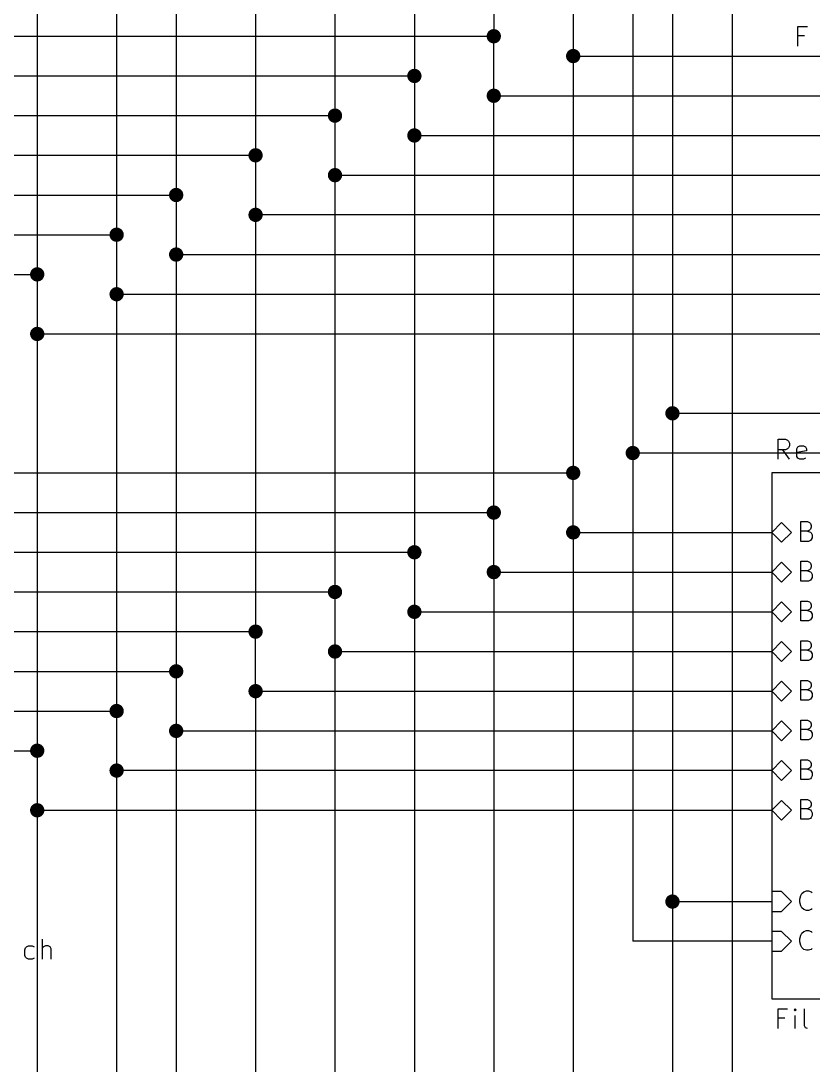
# Model space of a CAD drawing. Extents: x 0.4 to 11.3, y -16.1 to -0.4.
# Drawn here: x 4.609 to 6.604, y -5.942 to -3.311 of the extents above; entities that cross this region are included whole.
import ezdxf

# ---------------------------------------------------------------- set-up
doc = ezdxf.new("R2010")
doc.units = 0
doc.header["$MEASUREMENT"] = 0
for name, color, linetype in [('BROWN2', 54, 'CONTINUOUS'), ('CYAN2', 4, 'CONTINUOUS'), ('GREEN3', 91, 'CONTINUOUS'), ('RED2', 1, 'CONTINUOUS')]:
    doc.layers.add(name, color=color, linetype=linetype)

msp = doc.modelspace()

# ---------------------------------------------------------------- linework, layer by layer
at = {"layer": 'BROWN2', "linetype": 'CONTINUOUS'}
for p, q in [((6.566, -3.3751), (6.566, -3.3251)), ((6.566, -3.3251), (6.5898, -3.3251)), ((6.5827, -3.3489), (6.566, -3.3489)), ((4.6636, -5.6751), (4.6636, -5.6251)), ((4.6184, -5.6513), (4.6208, -5.6465)), ((4.6184, -5.6655), (4.6184, -5.6513)), ((4.6208, -5.6465), (4.6232, -5.6441)), ((4.6232, -5.6441), (4.6279, -5.6417)), ((4.6279, -5.6417), (4.6374, -5.6417)), ((4.6374, -5.6417), (4.6422, -5.6441)), ((4.666, -5.6441), (4.6636, -5.6465)), ((4.6708, -5.6417), (4.666, -5.6441)), ((4.6779, -5.6417), (4.6708, -5.6417)), ((4.6827, -5.6441), (4.6779, -5.6417)), ((4.6851, -5.6489), (4.6827, -5.6441)), ((4.6851, -5.6751), (4.6851, -5.6489)), ((4.6208, -5.6703), (4.6184, -5.6655)), ((4.6232, -5.6727), (4.6208, -5.6703)), ((4.6279, -5.6751), (4.6232, -5.6727)), ((4.6374, -5.6751), (4.6279, -5.6751)), ((4.6422, -5.6727), (4.6374, -5.6751)), ((6.516, -5.8501), (6.516, -5.8001)), ((6.516, -5.8001), (6.5398, -5.8001)), ((6.5589, -5.8001), (6.5565, -5.8024)), ((6.5565, -5.8024), (6.5589, -5.8048)), ((6.5613, -5.8024), (6.5589, -5.8001)), ((6.5589, -5.8001), (6.5589, -5.8048)), ((6.5589, -5.8048), (6.5613, -5.8024)), ((6.5827, -5.8429), (6.5827, -5.8001)), ((6.5327, -5.8239), (6.516, -5.8239)), ((6.5589, -5.8501), (6.5589, -5.8167)), ((6.5851, -5.8477), (6.5827, -5.8429)), ((6.5898, -5.8501), (6.5851, -5.8477))]:
    msp.add_line(p, q, dxfattribs=at)
at = {"layer": 'CYAN2', "linetype": 'CONTINUOUS'}
for p, q in [((6.516, -4.4155), (6.516, -4.3655)), ((6.516, -4.3655), (6.5351, -4.3655)), ((6.5351, -4.3655), (6.5398, -4.3679)), ((6.5351, -4.3917), (6.516, -4.3917)), ((6.5446, -4.4155), (6.5279, -4.3917)), ((6.5398, -4.3893), (6.5351, -4.3917)), ((6.5398, -4.3679), (6.5422, -4.3703)), ((6.5422, -4.387), (6.5398, -4.3893)), ((6.5422, -4.3703), (6.5446, -4.3751)), ((6.5446, -4.3822), (6.5422, -4.387)), ((6.5446, -4.3751), (6.5446, -4.3822)), ((6.5636, -4.3893), (6.566, -4.3846)), ((6.5636, -4.4084), (6.5636, -4.3893)), ((6.566, -4.3846), (6.5708, -4.3822)), ((6.5708, -4.3822), (6.5803, -4.3822)), ((6.5803, -4.3822), (6.5851, -4.3846)), ((6.5851, -4.3846), (6.5874, -4.3893)), ((6.5874, -4.3893), (6.5874, -4.3941)), ((6.5874, -4.3941), (6.5636, -4.3989)), ((6.566, -4.4132), (6.5636, -4.4084)), ((6.5708, -4.4155), (6.566, -4.4132)), ((6.5803, -4.4155), (6.5708, -4.4155)), ((6.5851, -4.4132), (6.5803, -4.4155)), ((6.5, -4.6), (6.525, -4.575)), ((6.525, -4.575), (6.55, -4.6)), ((6.5735, -4.6228), (6.5735, -4.5728)), ((6.5735, -4.5728), (6.5902, -4.5728)), ((6.5902, -4.5728), (6.5949, -4.5752)), ((6.5949, -4.5752), (6.5973, -4.5776)), ((6.525, -4.625), (6.5, -4.6)), ((6.55, -4.6), (6.525, -4.625)), ((6.5902, -4.5966), (6.5735, -4.5966)), ((6.5949, -4.5942), (6.5902, -4.5966)), ((6.5902, -4.5966), (6.5973, -4.599)), ((6.5973, -4.5919), (6.5949, -4.5942)), ((6.5973, -4.5776), (6.5997, -4.5823)), ((6.5997, -4.5871), (6.5973, -4.5919)), ((6.5973, -4.599), (6.5997, -4.6014)), ((6.5997, -4.5823), (6.5997, -4.5871)), ((6.5997, -4.6014), (6.6021, -4.6061)), ((6.5926, -4.6228), (6.5735, -4.6228)), ((6.5973, -4.6204), (6.5926, -4.6228)), ((6.5997, -4.618), (6.5973, -4.6204)), ((6.6021, -4.6133), (6.5997, -4.618)), ((6.6021, -4.6061), (6.6021, -4.6133)), ((6.5, -4.7), (6.525, -4.675)), ((6.525, -4.675), (6.55, -4.7)), ((6.5735, -4.7228), (6.5735, -4.6728)), ((6.5735, -4.6728), (6.5902, -4.6728)), ((6.5902, -4.6728), (6.5949, -4.6752)), ((6.5949, -4.6752), (6.5973, -4.6776)), ((6.5973, -4.6776), (6.5997, -4.6823)), ((6.5997, -4.6823), (6.5997, -4.6871)), ((6.525, -4.725), (6.5, -4.7)), ((6.55, -4.7), (6.525, -4.725)), ((6.5902, -4.6966), (6.5735, -4.6966)), ((6.5949, -4.6942), (6.5902, -4.6966)), ((6.5902, -4.6966), (6.5973, -4.699)), ((6.5973, -4.6919), (6.5949, -4.6942)), ((6.5997, -4.6871), (6.5973, -4.6919)), ((6.5973, -4.699), (6.5997, -4.7014)), ((6.5997, -4.7014), (6.6021, -4.7061)), ((6.6021, -4.7061), (6.6021, -4.7133)), ((6.5926, -4.7228), (6.5735, -4.7228)), ((6.5973, -4.7204), (6.5926, -4.7228)), ((6.5997, -4.718), (6.5973, -4.7204)), ((6.6021, -4.7133), (6.5997, -4.718)), ((6.5, -4.8), (6.525, -4.775)), ((6.525, -4.775), (6.55, -4.8)), ((6.5735, -4.8228), (6.5735, -4.7728)), ((6.5735, -4.7728), (6.5902, -4.7728)), ((6.5902, -4.7728), (6.5949, -4.7752)), ((6.5949, -4.7752), (6.5973, -4.7776)), ((6.5973, -4.7776), (6.5997, -4.7823)), ((6.5997, -4.7871), (6.5973, -4.7919)), ((6.5997, -4.7823), (6.5997, -4.7871)), ((6.525, -4.825), (6.5, -4.8)), ((6.55, -4.8), (6.525, -4.825)), ((6.5902, -4.7966), (6.5735, -4.7966)), ((6.5949, -4.7942), (6.5902, -4.7966)), ((6.5902, -4.7966), (6.5973, -4.799)), ((6.5973, -4.7919), (6.5949, -4.7942)), ((6.5973, -4.799), (6.5997, -4.8014)), ((6.5997, -4.8014), (6.6021, -4.8061)), ((6.6021, -4.8133), (6.5997, -4.818)), ((6.6021, -4.8061), (6.6021, -4.8133)), ((6.5926, -4.8228), (6.5735, -4.8228)), ((6.5973, -4.8204), (6.5926, -4.8228)), ((6.5997, -4.818), (6.5973, -4.8204)), ((6.5, -4.9), (6.525, -4.875)), ((6.525, -4.875), (6.55, -4.9)), ((6.5735, -4.9228), (6.5735, -4.8728)), ((6.5735, -4.8728), (6.5902, -4.8728)), ((6.5902, -4.8728), (6.5949, -4.8752)), ((6.5949, -4.8752), (6.5973, -4.8776)), ((6.5973, -4.8919), (6.5949, -4.8942)), ((6.5973, -4.8776), (6.5997, -4.8823)), ((6.5997, -4.8871), (6.5973, -4.8919)), ((6.5997, -4.8823), (6.5997, -4.8871)), ((6.525, -4.925), (6.5, -4.9)), ((6.55, -4.9), (6.525, -4.925)), ((6.5902, -4.8966), (6.5735, -4.8966)), ((6.5949, -4.8942), (6.5902, -4.8966)), ((6.5902, -4.8966), (6.5973, -4.899)), ((6.5973, -4.899), (6.5997, -4.9014)), ((6.5997, -4.918), (6.5973, -4.9204)), ((6.5997, -4.9014), (6.6021, -4.9061)), ((6.6021, -4.9133), (6.5997, -4.918)), ((6.6021, -4.9061), (6.6021, -4.9133)), ((6.5926, -4.9228), (6.5735, -4.9228)), ((6.5973, -4.9204), (6.5926, -4.9228)), ((6.5, -5), (6.525, -4.975)), ((6.525, -4.975), (6.55, -5)), ((6.5735, -5.0228), (6.5735, -4.9728)), ((6.5735, -4.9728), (6.5902, -4.9728)), ((6.5902, -4.9966), (6.5735, -4.9966)), ((6.5902, -4.9728), (6.5949, -4.9752)), ((6.5949, -4.9942), (6.5902, -4.9966)), ((6.5902, -4.9966), (6.5973, -4.999)), ((6.5949, -4.9752), (6.5973, -4.9776)), ((6.5973, -4.9919), (6.5949, -4.9942)), ((6.5973, -4.9776), (6.5997, -4.9823)), ((6.5997, -4.9871), (6.5973, -4.9919)), ((6.5997, -4.9823), (6.5997, -4.9871)), ((6.525, -5.025), (6.5, -5)), ((6.55, -5), (6.525, -5.025)), ((6.5926, -5.0228), (6.5735, -5.0228)), ((6.5973, -5.0204), (6.5926, -5.0228)), ((6.5973, -4.999), (6.5997, -5.0014)), ((6.5997, -5.018), (6.5973, -5.0204)), ((6.5997, -5.0014), (6.6021, -5.0061)), ((6.6021, -5.0133), (6.5997, -5.018)), ((6.6021, -5.0061), (6.6021, -5.0133)), ((6.5, -5.1), (6.525, -5.075)), ((6.525, -5.075), (6.55, -5.1)), ((6.5735, -5.1228), (6.5735, -5.0728)), ((6.5735, -5.0728), (6.5902, -5.0728)), ((6.5902, -5.0728), (6.5949, -5.0752)), ((6.5949, -5.0752), (6.5973, -5.0776)), ((6.525, -5.125), (6.5, -5.1)), ((6.55, -5.1), (6.525, -5.125)), ((6.5902, -5.0966), (6.5735, -5.0966)), ((6.5949, -5.0942), (6.5902, -5.0966)), ((6.5902, -5.0966), (6.5973, -5.099)), ((6.5973, -5.0919), (6.5949, -5.0942)), ((6.5973, -5.0776), (6.5997, -5.0823)), ((6.5997, -5.0871), (6.5973, -5.0919)), ((6.5973, -5.099), (6.5997, -5.1014)), ((6.5997, -5.0823), (6.5997, -5.0871)), ((6.5997, -5.1014), (6.6021, -5.1061)), ((6.5926, -5.1228), (6.5735, -5.1228)), ((6.5973, -5.1204), (6.5926, -5.1228)), ((6.5997, -5.118), (6.5973, -5.1204)), ((6.6021, -5.1133), (6.5997, -5.118)), ((6.6021, -5.1061), (6.6021, -5.1133)), ((6.5, -5.2), (6.525, -5.175)), ((6.525, -5.175), (6.55, -5.2)), ((6.5735, -5.2228), (6.5735, -5.1728)), ((6.5735, -5.1728), (6.5902, -5.1728)), ((6.5902, -5.1728), (6.5949, -5.1752)), ((6.5949, -5.1752), (6.5973, -5.1776)), ((6.5973, -5.1776), (6.5997, -5.1823)), ((6.5997, -5.1823), (6.5997, -5.1871)), ((6.525, -5.225), (6.5, -5.2)), ((6.55, -5.2), (6.525, -5.225)), ((6.5902, -5.1966), (6.5735, -5.1966)), ((6.5949, -5.1942), (6.5902, -5.1966)), ((6.5902, -5.1966), (6.5973, -5.199)), ((6.5973, -5.1919), (6.5949, -5.1942)), ((6.5997, -5.1871), (6.5973, -5.1919)), ((6.5973, -5.199), (6.5997, -5.2014)), ((6.5997, -5.2014), (6.6021, -5.2061)), ((6.6021, -5.2061), (6.6021, -5.2133)), ((6.5926, -5.2228), (6.5735, -5.2228)), ((6.5973, -5.2204), (6.5926, -5.2228)), ((6.5997, -5.218), (6.5973, -5.2204)), ((6.6021, -5.2133), (6.5997, -5.218)), ((6.5, -5.3), (6.525, -5.275)), ((6.525, -5.275), (6.55, -5.3)), ((6.5735, -5.3228), (6.5735, -5.2728)), ((6.5735, -5.2728), (6.5902, -5.2728)), ((6.5902, -5.2728), (6.5949, -5.2752)), ((6.5949, -5.2752), (6.5973, -5.2776)), ((6.5973, -5.2776), (6.5997, -5.2823)), ((6.5997, -5.2871), (6.5973, -5.2919)), ((6.5997, -5.2823), (6.5997, -5.2871)), ((6.525, -5.325), (6.5, -5.3)), ((6.55, -5.3), (6.525, -5.325)), ((6.5902, -5.2966), (6.5735, -5.2966)), ((6.5949, -5.2942), (6.5902, -5.2966)), ((6.5902, -5.2966), (6.5973, -5.299)), ((6.5973, -5.2919), (6.5949, -5.2942)), ((6.5973, -5.299), (6.5997, -5.3014)), ((6.5997, -5.3014), (6.6021, -5.3061)), ((6.6021, -5.3133), (6.5997, -5.318)), ((6.6021, -5.3061), (6.6021, -5.3133)), ((6.5926, -5.3228), (6.5735, -5.3228)), ((6.5973, -5.3204), (6.5926, -5.3228)), ((6.5997, -5.318), (6.5973, -5.3204)), ((6.525, -5.505), (6.5, -5.505)), ((6.5, -5.505), (6.5, -5.555)), ((6.55, -5.53), (6.525, -5.505)), ((6.5711, -5.5242), (6.5735, -5.5147)), ((6.5711, -5.5314), (6.5711, -5.5242)), ((6.5735, -5.5147), (6.5759, -5.5099)), ((6.5759, -5.5099), (6.5807, -5.5052)), ((6.5807, -5.5052), (6.5878, -5.5028)), ((6.5878, -5.5028), (6.5926, -5.5028)), ((6.5926, -5.5028), (6.5997, -5.5052)), ((6.5997, -5.5052), (6.6021, -5.5076)), ((6.525, -5.555), (6.55, -5.53)), ((6.5735, -5.5409), (6.5711, -5.5314)), ((6.5759, -5.5457), (6.5735, -5.5409)), ((6.5807, -5.5504), (6.5759, -5.5457)), ((6.5878, -5.5528), (6.5807, -5.5504)), ((6.5997, -5.5504), (6.5926, -5.5528)), ((6.6021, -5.548), (6.5997, -5.5504)), ((6.5, -5.555), (6.525, -5.555)), ((6.5926, -5.5528), (6.5878, -5.5528)), ((6.5807, -5.6052), (6.5878, -5.6028)), ((6.5878, -5.6028), (6.5926, -5.6028)), ((6.5926, -5.6028), (6.5997, -5.6052)), ((6.525, -5.605), (6.5, -5.605)), ((6.5, -5.605), (6.5, -5.655)), ((6.55, -5.63), (6.525, -5.605)), ((6.5711, -5.6242), (6.5735, -5.6147)), ((6.5711, -5.6314), (6.5711, -5.6242)), ((6.5735, -5.6147), (6.5759, -5.6099)), ((6.5759, -5.6099), (6.5807, -5.6052)), ((6.5997, -5.6052), (6.6021, -5.6076)), ((6.5, -5.655), (6.525, -5.655)), ((6.525, -5.655), (6.55, -5.63)), ((6.5735, -5.6409), (6.5711, -5.6314)), ((6.5759, -5.6457), (6.5735, -5.6409)), ((6.5807, -5.6504), (6.5759, -5.6457)), ((6.5878, -5.6528), (6.5807, -5.6504)), ((6.5926, -5.6528), (6.5878, -5.6528)), ((6.5997, -5.6504), (6.5926, -5.6528)), ((6.6021, -5.648), (6.5997, -5.6504))]:
    msp.add_line(p, q, dxfattribs=at)
at = {"layer": 'GREEN3', "linetype": 'CONTINUOUS'}
for p, q in [((6.4, -1.6), (6.4, -7.15)), ((5.8, -2.275), (5.8, -3.35)), ((5.6, -2.375), (5.6, -3.45)), ((5.4, -2.475), (5.4, -3.55)), ((5.2, -2.575), (5.2, -3.65)), ((5, -2.675), (5, -3.75)), ((4.85, -2.775), (4.85, -3.85)), ((4.65, -2.875), (4.65, -3.95)), ((6.25, -3.075), (6.25, -4.3)), ((6.15, -3.175), (6.15, -4.4)), ((6, -3.25), (6, -3.4)), ((3.45, -3.35), (5.8, -3.35)), ((5.8, -3.5), (5.8, -3.35)), ((6, -3.4), (6, -4.45)), ((6, -3.4), (8.2, -3.4)), ((3.45, -3.45), (5.6, -3.45)), ((5.6, -3.45), (5.6, -3.6)), ((5.8, -3.5), (8.2, -3.5)), ((5.8, -4.55), (5.8, -3.5)), ((3.45, -3.55), (5.4, -3.55)), ((5.4, -3.55), (5.4, -3.7)), ((5.6, -3.6), (8.2, -3.6)), ((5.6, -3.6), (5.6, -4.65)), ((3.45, -3.65), (5.2, -3.65)), ((5.2, -3.65), (5.2, -3.8)), ((5.4, -3.7), (8.2, -3.7)), ((5.4, -3.7), (5.4, -4.75)), ((3.45, -3.75), (5, -3.75)), ((5, -3.75), (5, -3.9)), ((8.2, -3.8), (5.2, -3.8)), ((5.2, -3.8), (5.2, -4.85)), ((3.45, -3.85), (4.85, -3.85)), ((4.85, -3.85), (4.85, -4)), ((5, -3.9), (8.2, -3.9)), ((5, -3.9), (5, -4.95)), ((3.45, -3.95), (4.65, -3.95)), ((4.65, -3.95), (4.65, -4.1)), ((4.85, -4), (4.85, -5.05)), ((4.85, -4), (8.2, -4)), ((4.65, -4.1), (8.2, -4.1)), ((4.65, -4.1), (4.65, -5.15)), ((6.25, -4.3), (6.25, -5.53)), ((6.25, -4.3), (8.2, -4.3)), ((6.15, -4.4), (6.15, -5.63)), ((8.2, -4.4), (6.15, -4.4)), ((3.45, -4.45), (6, -4.45)), ((6, -4.6), (6, -4.45)), ((3.45, -4.55), (5.8, -4.55)), ((5.8, -4.7), (5.8, -4.55)), ((6, -4.6), (6, -6.15)), ((6, -4.6), (6.5, -4.6)), ((3.45, -4.65), (5.6, -4.65)), ((5.6, -4.65), (5.6, -4.8)), ((5.8, -4.7), (5.8, -6.25)), ((5.8, -4.7), (6.5, -4.7)), ((3.45, -4.75), (5.4, -4.75)), ((5.4, -4.75), (5.4, -4.9)), ((5.6, -4.8), (6.5, -4.8)), ((5.6, -4.8), (5.6, -6.35)), ((3.45, -4.85), (5.2, -4.85)), ((5.2, -5), (5.2, -4.85)), ((5.4, -4.9), (6.5, -4.9)), ((5.4, -4.9), (5.4, -6.45)), ((3.45, -4.95), (5, -4.95)), ((5, -4.95), (5, -5.1)), ((5.2, -5), (6.5, -5)), ((5.2, -5), (5.2, -6.55)), ((3.45, -5.05), (4.85, -5.05)), ((4.85, -5.05), (4.85, -5.2)), ((5, -5.1), (6.5, -5.1)), ((5, -5.1), (5, -6.65)), ((3.45, -5.15), (4.65, -5.15)), ((4.65, -5.15), (4.65, -5.3)), ((4.85, -5.2), (4.85, -6.75)), ((6.5, -5.2), (4.85, -5.2)), ((4.65, -5.3), (4.65, -6.85)), ((4.65, -5.3), (6.5, -5.3)), ((6.25, -5.53), (6.5, -5.53)), ((6.25, -5.53), (6.25, -7.05)), ((6.5, -5.63), (6.15, -5.63))]:
    msp.add_line(p, q, dxfattribs=at)
at = {"layer": 'GREEN3', "const_width": 0.018}
for points in [[(5.791, -3.35, 1), (5.809, -3.35, 1)], [(5.991, -3.4, 1), (6.009, -3.4, 1)], [(5.591, -3.45, 1), (5.609, -3.45, 1)], [(5.791, -3.5, 1), (5.809, -3.5, 1)], [(5.391, -3.55, 1), (5.409, -3.55, 1)], [(5.591, -3.6, 1), (5.609, -3.6, 1)], [(5.191, -3.65, 1), (5.209, -3.65, 1)], [(5.391, -3.7, 1), (5.409, -3.7, 1)], [(4.991, -3.75, 1), (5.009, -3.75, 1)], [(5.191, -3.8, 1), (5.209, -3.8, 1)], [(4.841, -3.85, 1), (4.859, -3.85, 1)], [(4.991, -3.9, 1), (5.009, -3.9, 1)], [(4.641, -3.95, 1), (4.659, -3.95, 1)], [(4.841, -4, 1), (4.859, -4, 1)], [(4.641, -4.1, 1), (4.659, -4.1, 1)], [(6.241, -4.3, 1), (6.259, -4.3, 1)], [(6.141, -4.4, 1), (6.159, -4.4, 1)], [(5.991, -4.45, 1), (6.009, -4.45, 1)], [(5.791, -4.55, 1), (5.809, -4.55, 1)], [(5.991, -4.6, 1), (6.009, -4.6, 1)], [(5.591, -4.65, 1), (5.609, -4.65, 1)], [(5.791, -4.7, 1), (5.809, -4.7, 1)], [(5.391, -4.75, 1), (5.409, -4.75, 1)], [(5.591, -4.8, 1), (5.609, -4.8, 1)], [(5.191, -4.85, 1), (5.209, -4.85, 1)], [(5.391, -4.9, 1), (5.409, -4.9, 1)], [(4.991, -4.95, 1), (5.009, -4.95, 1)], [(5.191, -5, 1), (5.209, -5, 1)], [(4.841, -5.05, 1), (4.859, -5.05, 1)], [(4.991, -5.1, 1), (5.009, -5.1, 1)], [(4.641, -5.15, 1), (4.659, -5.15, 1)], [(4.841, -5.2, 1), (4.859, -5.2, 1)], [(4.641, -5.3, 1), (4.659, -5.3, 1)], [(6.241, -5.53, 1), (6.259, -5.53, 1)]]:
    msp.add_lwpolyline(points, format="xyb", close=True, dxfattribs=at)
at = {"layer": 'RED2', "linetype": 'CONTINUOUS'}
for p, q in [((6.5, -4.45), (6.5, -5.775)), ((7.7, -4.45), (6.5, -4.45)), ((6.5, -4.45), (6.5, -5.775)), ((7.7, -4.45), (6.5, -4.45)), ((6.5, -5.775), (7.7, -5.775)), ((6.5, -5.775), (7.7, -5.775))]:
    msp.add_line(p, q, dxfattribs=at)

doc.saveas('drawing.dxf')
